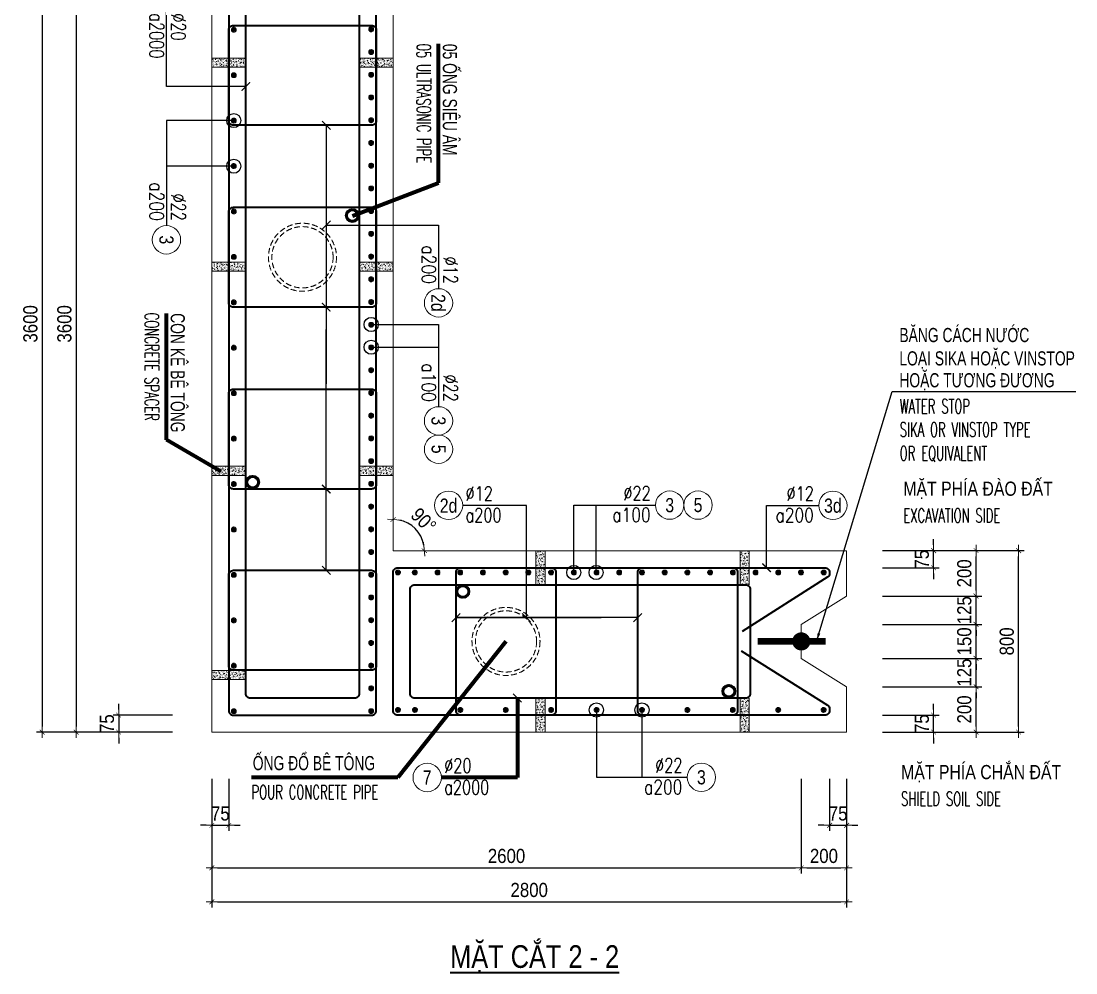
# Model space of a CAD drawing. Header units: millimetres. Extents: x -642477 to 1168880, y -27982 to 330379.
# Drawn here: x 963699 to 977656, y 84582 to 97172 of the extents above; entities that cross this region are included whole.
import ezdxf
from ezdxf.enums import TextEntityAlignment as Align

# ---------------------------------------------------------------- set-up
doc = ezdxf.new("R2010")
doc.units = ezdxf.units.MM
doc.linetypes.add('HIDDEN', pattern=[0.375, 0.25, -0.125])
doc.layers.get('0').update_dxf_attribs({"lineweight": 20})
doc.layers.get('Defpoints').update_dxf_attribs({"color": 151, "lineweight": 9})
for name, color, linetype, lineweight in [('NDC_S_BREAK-LINE', 1, 'Continuous', 15), ('NDC_S_DIAPHGRAM WALL', 3, 'Continuous', 20), ('NDC_S_DIM', 1, 'Continuous', 15), ('NDC_S_ENG TITLE', 3, 'Continuous', 20), ('NDC_S_HATCH MATERIAL', 8, 'Continuous', 13), ('NDC_S_LEADER', 1, 'Continuous', 15), ('NDC_S_LEVEL TEXT', 7, 'Continuous', 20), ('NDC_S_REBAR', 4, 'Continuous', 35), ('NDC_S_VN TEXT', 7, 'Continuous', 20), ('NDC_S_VN TITLE', 6, 'Continuous', 35)]:
    doc.layers.add(name, color=color, linetype=linetype, lineweight=lineweight)
doc.layers.add('NDC_S_REBAR DES.', color=2, linetype='Continuous')
doc.styles.add('ARIAL', font='arial.ttf', dxfattribs={"width": 0.8})
doc.styles.add('NDC_ARIAL', font='arial.ttf', dxfattribs={"width": 0.85})
doc.styles.add('NDC_DIM', font='', dxfattribs={"width": 0.75})
doc.styles.add('NDC_EN TXT', font='romans.shx', dxfattribs={"width": 0.8})
doc.styles.get('NDC_DIM').set_extended_font_data('Dotum')
doc.dimstyles.new('A1-NDC-1-25 (x3)', dxfattribs={"dimscale": 75, "dimtxt": 2.5, "dimasz": 1, "dimexe": 1, "dimexo": 0, "dimgap": 0.8, "dimtad": 1, "dimdec": 0, "dimlfac": 0.333333, "dimdsep": 46, "dimtxsty": 'NDC_ARIAL', "dimblk": 'DIMMARK', "dimcen": 49999.938995, "dimdle": 1.5, "dimclrd": 1, "dimclre": 1, "dimclrt": 3, "dimadec": 0, "dimazin": 0, "dimtfac": 1, "dimtdec": 0, "dimtix": 1, "dimtmove": 2, "dimatfit": 3, "dimfxl": 1, "dimarcsym": 0})
doc.dimstyles.new('NDC_dim_25', dxfattribs={"dimscale": 25, "dimtxt": 2.2, "dimasz": 1.5, "dimexe": 1.5, "dimexo": 2.5, "dimgap": 1, "dimtad": 1, "dimdec": 0, "dimzin": 0, "dimdsep": 46, "dimtxsty": 'NDC_DIM', "dimblk": 'DIMMARK', "dimcen": 0.09, "dimdle": 1.2, "dimclrd": 1, "dimclre": 1, "dimclrt": 3, "dimadec": 0, "dimazin": 0, "dimtfac": 1, "dimtdec": 0, "dimtix": 1, "dimtofl": 0, "dimtmove": 0, "dimatfit": 3, "dimfxl": 6, "dimfxlon": 1, "dimtolj": 1, "dimtzin": 0, "dimarcsym": 0})

# ---------------------------------------------------------------- blocks, each defined once
blk = doc.blocks.new('DIMMARK')
at = {"layer": 'NDC_S_DIM', "color": 1}
blk.add_line((-1.5, 0), (1, 0), dxfattribs=at)
at = {"layer": 'NDC_S_DIM', "color": 2, "const_width": 0.1}
blk.add_lwpolyline([(-0.424, -0.424), (0.424, 0.424)], dxfattribs=at)
blk = doc.blocks.new('*U366')
blk.add_circle((2.5, 0), 2.5)
at = {"layer": 'NDC_S_VN TEXT', "color": 3, "style": 'NDC_EN TXT'}
for tag, width, p in [('DK2', 0.75, (-0.85, 0.85)), ('KC2', 0.8, (-0.85, -2.97))]:
    blk.add_attdef(tag, text='', height=2.5, dxfattribs=dict(at, width=width)).set_placement(p, align=Align.RIGHT)
at = {"layer": 'NDC_S_VN TEXT', "color": 7, "style": 'ARIAL', "width": 0.8}
blk.add_attdef('SH3', text='', height=2.5, dxfattribs=at).set_placement((2.5, 0), align=Align.MIDDLE)
blk = doc.blocks.new('Ong sieu am')
at = {"layer": 'NDC_S_HATCH MATERIAL'}
h = blk.add_hatch(dxfattribs=at)
h.set_pattern_fill('ANSI31', color=256, scale=20)
h.set_pattern_definition([(45, (0, 0), (-1.76776695, 1.76776695), [])])
h.paths.add_polyline_path([(-7119.3, 51158.9, 1), (-7179.3, 51158.9, 1)])
h.paths.add_polyline_path([(-7171.3, 51158.9, -1), (-7127.3, 51158.9, -1)], flags=16)
at = {"layer": 'NDC_S_REBAR DES.'}
for radius in [30, 22]:
    blk.add_circle((-7149.3, 51158.9), radius, dxfattribs=at)
blk = doc.blocks.new('ong do BT')
at = {"layer": 'NDC_S_HATCH MATERIAL', "linetype": 'HIDDEN', "ltscale": 100}
for radius in [150, 135]:
    blk.add_circle((-6323.7, 51237.8), radius, dxfattribs=at)
blk = doc.blocks.new('con ke BT')
at = {"layer": 'NDC_S_HATCH MATERIAL'}
h = blk.add_hatch(dxfattribs=at)
h.set_pattern_fill('AR-CONC', color=256, scale=2)
h.set_pattern_definition([(50, (0, 0), (14.3452037, -1.2550427), [1.5, -16.5]), (355, (0, 0), (-2.7750267, 15.0438427), [1.2, -13.2]), (100.451444, (1.195, -0.105), (11.570177, 13.7888), [1.274804, -14.0228422]), (46.1842, (0, 4), (21.3448266, -3.3103856), [2.25, -24.75]), (96.635635, (1.779, 3.724), (18.693239, 19.482372), [1.912207, -21.034275]), (351.184164, (0, 4), (18.693239, 19.482372), [1.8, -19.8]), (21, (2, 3), (11.938141, -8.0523778), [1.5, -16.5]), (326, (2, 3), (4.8663066, 14.503001), [1.2, -13.2]), (71.451445, (2.995, 2.329), (16.8044475, 6.450623), [1.274804, -14.0228422]), (37.5, (0, 0), (0.2431971, 6.6578771), [0, -13.04, 0, -13.4, 0, -13.25]), (7.5, (0, 0), (5.2613907, 7.8882342), [0, -7.64, 0, -12.74, 0, -5.05]), (327.5, (-4.46, 0), (10.6764487, -0.45109743), [0, -5, 0, -15.6, 0, -20.7]), (317.5, (-6.46, 0), (11.6637234, 2.0020996), [0, -6.5, 0, -10.36, 0, -14.7])])
h.paths.add_polyline_path([(-7076.9, 51430.9), (-7116.9, 51430.9), (-7116.9, 51280.9), (-7076.9, 51280.9)])
at = {"layer": 'NDC_S_BREAK-LINE'}
blk.add_lwpolyline([(-7116.9, 51430.9), (-7116.9, 51280.9), (-7076.9, 51280.9), (-7076.9, 51430.9)], close=True, dxfattribs=at)
blk = doc.blocks.new('*U1459')
at = {"layer": 'NDC_S_LEADER', "xscale": 3, "yscale": 3, "zscale": 3}
blk.add_blockref('con ke BT', (21291, -154068), dxfattribs=at)
blk = doc.blocks.new('*U1450')
at = {"layer": 'NDC_S_DIM', "color": 0, "linetype": 'ByBlock', "lineweight": -2, "transparency": 16777216}
for p in [(0, 0), (2700, 0), (5400, 0)]:
    blk.add_blockref('*U1459', p, dxfattribs=at)
blk = doc.blocks.new('*U1451')
at = {"layer": 'NDC_S_LEADER', "xscale": 3, "yscale": 3, "zscale": 3}
blk.add_blockref('con ke BT', (21291, -154068), dxfattribs=at)
blk = doc.blocks.new('*U1452')
at = {"layer": 'NDC_S_DIM', "color": 0, "linetype": 'ByBlock', "lineweight": -2, "transparency": 16777216}
for p in [(0, 0), (2700, 0), (5400, 0), (8100, 0)]:
    blk.add_blockref('*U1451', p, dxfattribs=at)
blk = doc.blocks.new('*U367')
blk.add_circle((-2.5, 0), 2.5)
at = {"layer": 'NDC_S_VN TEXT', "color": 3, "style": 'NDC_EN TXT', "width": 0.75}
for tag, p in [('DK1', (0.5, 0.85)), ('KC1', (0.5, -2.97))]:
    blk.add_attdef(tag, p, '', height=2.5, dxfattribs=at)
at = {"layer": 'NDC_S_VN TEXT', "color": 7, "style": 'ARIAL', "width": 0.8}
blk.add_attdef('SH2', text='', height=2.5, dxfattribs=at).set_placement((-2.5, 0), align=Align.MIDDLE)
blk = doc.blocks.new('kata_block_THEP')
at = {"layer": 'NDC_S_REBAR', "color": 0}
for p, q in [((-0.5, 0), (0.5, 0)), ((-0.35, 0.35), (0.35, -0.35)), ((0.35, 0.35), (-0.35, -0.35)), ((0, 0.5), (0, -0.5))]:
    blk.add_line(p, q, dxfattribs=at)
at = {"layer": 'NDC_S_REBAR', "color": 0, "const_width": 0.0833}
blk.add_lwpolyline([(-0.5, 0, 1), (0.5, 0, 1), (-0.5, 0, 1)], format="xyb", dxfattribs=at)
blk = doc.blocks.new('*U1453')
at = {"layer": 'NDC_S_REBAR', "ltscale": 80, "xscale": 72, "yscale": 72, "zscale": 72}
blk.add_blockref('kata_block_THEP', (0, 0), dxfattribs=at)
blk = doc.blocks.new('*U1454')
at = {"layer": 'NDC_S_LEVEL TEXT', "color": 0, "linetype": 'ByBlock', "lineweight": -2, "transparency": 16777216}
for p in [(0, 0), (600.9, 0), (1201.8, 0), (1802.7, 0), (2403.6, 0), (3004.5, 0), (3605.4, 0), (4206.3, 0), (4807.2, 0), (5408.1, 0), (6009, 0), (6609.9, 0), (7210.8, 0), (7811.7, 0), (8412.6, 0), (9013.5, 0), (9614.4, 0)]:
    blk.add_blockref('*U1453', p, dxfattribs=at)
blk = doc.blocks.new('*U1455')
at = {"layer": 'NDC_S_REBAR', "ltscale": 80, "xscale": 72, "yscale": 72, "zscale": 72}
blk.add_blockref('kata_block_THEP', (0, 0), dxfattribs=at)
blk = doc.blocks.new('*U1456')
at = {"layer": 'NDC_S_LEVEL TEXT', "color": 0, "linetype": 'ByBlock', "lineweight": -2, "transparency": 16777216}
for p in [(0, 0), (300.6, 0), (601.2, 0), (901.8, 0), (1202.4, 0), (1503, 0), (1803.6, 0), (2104.2, 0), (2404.8, 0), (2705.4, 0), (3006, 0), (3306.6, 0), (3607.2, 0), (3907.8, 0), (4208.4, 0), (4509, 0), (4809.6, 0), (5110.2, 0), (5410.8, 0), (5711.4, 0), (6012, 0), (6312.6, 0), (6613.2, 0), (6913.8, 0), (7214.4, 0), (7515, 0), (7815.6, 0), (8116.2, 0), (8416.8, 0), (8717.4, 0), (9018, 0), (9318.6, 0), (9619.2, 0), (9919.8, 0)]:
    blk.add_blockref('*U1455', p, dxfattribs=at)
blk = doc.blocks.new('*D1467')
at = {"layer": 'Defpoints', "color": 0, "ltscale": 100, "transparency": 16777216}
for p in [(965702, 87992), (964990, 87767), (965702, 87767)]:
    blk.add_point(p, dxfattribs=at)
at = {"layer": 'NDC_S_DIM', "color": 1, "lineweight": -2, "ltscale": 100, "transparency": 16777216}
for p, q in [((964990, 88067), (964990, 88142)), ((965702, 87992), (964915, 87992)), ((964990, 87992), (964990, 87767)), ((965702, 87767), (964915, 87767)), ((964990, 87692), (964990, 87617))]:
    blk.add_line(p, q, dxfattribs=at)
at = {"layer": 'NDC_S_DIM', "color": 1, "lineweight": -2, "ltscale": 100, "transparency": 16777216, "xscale": 75, "yscale": 75, "zscale": 75}
for p, rotation in [((964990, 87992), 270), ((964990, 87767), 90)]:
    blk.add_blockref('DIMMARK', p, dxfattribs=dict(at, rotation=rotation))
at = {"layer": 'NDC_S_DIM', "color": 3, "ltscale": 100, "transparency": 16777216, "insert": (964835, 87879), "char_height": 187.5, "attachment_point": 5, "rotation": 90, "style": 'NDC_ARIAL'}
blk.add_mtext('75', dxfattribs=at)
blk = doc.blocks.new('*D1469')
at = {"layer": 'Defpoints', "color": 0, "ltscale": 100, "transparency": 16777216}
for p in [(965702, 98567), (964427, 87767), (965702, 87767)]:
    blk.add_point(p, dxfattribs=at)
at = {"layer": 'NDC_S_DIM', "color": 1, "lineweight": -2, "ltscale": 100, "transparency": 16777216}
for p, q in [((965702, 98567), (964352, 98567)), ((964427, 98492), (964427, 87842)), ((965702, 87767), (964352, 87767))]:
    blk.add_line(p, q, dxfattribs=at)
at = {"layer": 'NDC_S_DIM', "color": 1, "lineweight": -2, "ltscale": 100, "transparency": 16777216, "xscale": 75, "yscale": 75, "zscale": 75}
for p, rotation in [((964427, 98567), 90), ((964427, 87767), 270)]:
    blk.add_blockref('DIMMARK', p, dxfattribs=dict(at, rotation=rotation))
at = {"layer": 'NDC_S_DIM', "color": 3, "ltscale": 100, "transparency": 16777216, "insert": (964272, 93167), "char_height": 187.5, "attachment_point": 5, "rotation": 90, "style": 'NDC_ARIAL'}
blk.add_mtext('3600', dxfattribs=at)
blk = doc.blocks.new('*D1470')
at = {"layer": 'Defpoints', "color": 0, "ltscale": 100, "transparency": 16777216}
for p in [(965702, 98567), (963977, 87767), (965702, 87767)]:
    blk.add_point(p, dxfattribs=at)
at = {"layer": 'NDC_S_DIM', "color": 1, "lineweight": -2, "ltscale": 100, "transparency": 16777216}
for p, q in [((965702, 98567), (963902, 98567)), ((963977, 98492), (963977, 87842)), ((965702, 87767), (963902, 87767))]:
    blk.add_line(p, q, dxfattribs=at)
at = {"layer": 'NDC_S_DIM', "color": 1, "lineweight": -2, "ltscale": 100, "transparency": 16777216, "xscale": 75, "yscale": 75, "zscale": 75}
for p, rotation in [((963977, 98567), 90), ((963977, 87767), 270)]:
    blk.add_blockref('DIMMARK', p, dxfattribs=dict(at, rotation=rotation))
at = {"layer": 'NDC_S_DIM', "color": 3, "ltscale": 100, "transparency": 16777216, "insert": (963822, 93167), "char_height": 187.5, "attachment_point": 5, "rotation": 90, "style": 'NDC_ARIAL'}
blk.add_mtext('3600', dxfattribs=at)
blk = doc.blocks.new('*U1458')
at = {"layer": 'NDC_S_LEADER', "xscale": 3, "yscale": 3, "zscale": 3}
blk.add_blockref('con ke BT', (21291, -154068), dxfattribs=at)
blk = doc.blocks.new('*U1460')
at = {"layer": 'NDC_S_DIM', "color": 0, "linetype": 'ByBlock', "lineweight": -2, "transparency": 16777216}
for p in [(0, 0), (2700, 0)]:
    blk.add_blockref('*U1458', p, dxfattribs=at)
blk = doc.blocks.new('*U1461')
at = {"layer": 'NDC_S_LEADER', "xscale": 3, "yscale": 3, "zscale": 3}
blk.add_blockref('con ke BT', (21291, -154068), dxfattribs=at)
blk = doc.blocks.new('*U1462')
at = {"layer": 'NDC_S_DIM', "color": 0, "linetype": 'ByBlock', "lineweight": -2, "transparency": 16777216}
for p in [(0, 0), (2700, 0)]:
    blk.add_blockref('*U1461', p, dxfattribs=at)
blk = doc.blocks.new('*U1463')
at = {"layer": 'NDC_S_REBAR', "ltscale": 80, "xscale": 72, "yscale": 72, "zscale": 72}
blk.add_blockref('kata_block_THEP', (0, 0), dxfattribs=at)
blk = doc.blocks.new('*U1464')
at = {"layer": 'NDC_S_LEVEL TEXT', "color": 0, "linetype": 'ByBlock', "lineweight": -2, "transparency": 16777216}
for p in [(0, 0), (600.9, 0), (1201.8, 0), (1802.7, 0), (2403.6, 0), (3004.5, 0), (3605.4, 0), (4206.3, 0), (4807.2, 0), (5408.1, 0)]:
    blk.add_blockref('*U1463', p, dxfattribs=at)
blk = doc.blocks.new('*U1465')
at = {"layer": 'NDC_S_REBAR', "ltscale": 80, "xscale": 72, "yscale": 72, "zscale": 72}
blk.add_blockref('kata_block_THEP', (0, 0), dxfattribs=at)
blk = doc.blocks.new('*U1457')
at = {"layer": 'NDC_S_LEVEL TEXT', "color": 0, "linetype": 'ByBlock', "lineweight": -2, "transparency": 16777216}
for p in [(0, 0), (300.6, 0), (601.2, 0), (901.8, 0), (1202.4, 0), (1503, 0), (1803.6, 0), (2104.2, 0), (2404.8, 0), (2705.4, 0), (3006, 0), (3306.6, 0), (3607.2, 0), (3907.8, 0), (4208.4, 0), (4509, 0), (4809.6, 0), (5110.2, 0), (5410.8, 0)]:
    blk.add_blockref('*U1465', p, dxfattribs=at)
blk = doc.blocks.new('*D1480')
at = {"layer": 'Defpoints', "color": 0, "ltscale": 100, "transparency": 16777216}
for p in [(975095, 88367), (976335, 88367), (975095, 87767)]:
    blk.add_point(p, dxfattribs=at)
at = {"layer": 'NDC_S_DIM', "color": 1, "lineweight": -2, "ltscale": 100, "transparency": 16777216}
for p, q in [((975095, 88367), (976410, 88367)), ((976335, 87842), (976335, 88292)), ((975095, 87767), (976410, 87767))]:
    blk.add_line(p, q, dxfattribs=at)
at = {"layer": 'NDC_S_DIM', "color": 1, "lineweight": -2, "ltscale": 100, "transparency": 16777216, "xscale": 75, "yscale": 75, "zscale": 75}
for p, rotation in [((976335, 88367), 90), ((976335, 87767), 270)]:
    blk.add_blockref('DIMMARK', p, dxfattribs=dict(at, rotation=rotation))
at = {"layer": 'NDC_S_DIM', "color": 3, "ltscale": 100, "transparency": 16777216, "insert": (976180, 88067), "char_height": 187.5, "attachment_point": 5, "rotation": 90, "style": 'NDC_ARIAL'}
blk.add_mtext('200', dxfattribs=at)
blk = doc.blocks.new('*D1481')
at = {"layer": 'Defpoints', "color": 0, "ltscale": 100, "transparency": 16777216}
for p in [(975095, 88742), (976335, 88742), (975095, 88367)]:
    blk.add_point(p, dxfattribs=at)
at = {"layer": 'NDC_S_DIM', "color": 1, "lineweight": -2, "ltscale": 100, "transparency": 16777216}
for p, q in [((976335, 88817), (976335, 88892)), ((975095, 88742), (976410, 88742)), ((976335, 88367), (976335, 88742)), ((975095, 88367), (976410, 88367)), ((976335, 88292), (976335, 88217))]:
    blk.add_line(p, q, dxfattribs=at)
at = {"layer": 'NDC_S_DIM', "color": 1, "lineweight": -2, "ltscale": 100, "transparency": 16777216, "xscale": 75, "yscale": 75, "zscale": 75}
for p, rotation in [((976335, 88742), 270), ((976335, 88367), 90)]:
    blk.add_blockref('DIMMARK', p, dxfattribs=dict(at, rotation=rotation))
at = {"layer": 'NDC_S_DIM', "color": 3, "ltscale": 100, "transparency": 16777216, "insert": (976180, 88554), "char_height": 187.5, "attachment_point": 5, "rotation": 90, "style": 'NDC_ARIAL'}
blk.add_mtext('125', dxfattribs=at)
blk = doc.blocks.new('*D1482')
at = {"layer": 'Defpoints', "color": 0, "ltscale": 100, "transparency": 16777216}
for p in [(975095, 89192), (976335, 89192), (975095, 88742)]:
    blk.add_point(p, dxfattribs=at)
at = {"layer": 'NDC_S_DIM', "color": 1, "lineweight": -2, "ltscale": 100, "transparency": 16777216}
for p, q in [((976335, 89267), (976335, 89342)), ((975095, 89192), (976410, 89192)), ((976335, 88742), (976335, 89192)), ((975095, 88742), (976410, 88742)), ((976335, 88667), (976335, 88592))]:
    blk.add_line(p, q, dxfattribs=at)
at = {"layer": 'NDC_S_DIM', "color": 1, "lineweight": -2, "ltscale": 100, "transparency": 16777216, "xscale": 75, "yscale": 75, "zscale": 75}
for p, rotation in [((976335, 89192), 270), ((976335, 88742), 90)]:
    blk.add_blockref('DIMMARK', p, dxfattribs=dict(at, rotation=rotation))
at = {"layer": 'NDC_S_DIM', "color": 3, "ltscale": 100, "transparency": 16777216, "insert": (976180, 88967), "char_height": 187.5, "attachment_point": 5, "rotation": 90, "style": 'NDC_ARIAL'}
blk.add_mtext('150', dxfattribs=at)
blk = doc.blocks.new('*D1483')
at = {"layer": 'Defpoints', "color": 0, "ltscale": 100, "transparency": 16777216}
for p in [(975095, 89567), (976335, 89567), (975095, 89192)]:
    blk.add_point(p, dxfattribs=at)
at = {"layer": 'NDC_S_DIM', "color": 1, "lineweight": -2, "ltscale": 100, "transparency": 16777216}
for p, q in [((976335, 89642), (976335, 89717)), ((975095, 89567), (976410, 89567)), ((976335, 89192), (976335, 89567)), ((975095, 89192), (976410, 89192)), ((976335, 89117), (976335, 89042))]:
    blk.add_line(p, q, dxfattribs=at)
at = {"layer": 'NDC_S_DIM', "color": 1, "lineweight": -2, "ltscale": 100, "transparency": 16777216, "xscale": 75, "yscale": 75, "zscale": 75}
for p, rotation in [((976335, 89567), 270), ((976335, 89192), 90)]:
    blk.add_blockref('DIMMARK', p, dxfattribs=dict(at, rotation=rotation))
at = {"layer": 'NDC_S_DIM', "color": 3, "ltscale": 100, "transparency": 16777216, "insert": (976180, 89379), "char_height": 187.5, "attachment_point": 5, "rotation": 90, "style": 'NDC_ARIAL'}
blk.add_mtext('125', dxfattribs=at)
blk = doc.blocks.new('*D1484')
at = {"layer": 'Defpoints', "color": 0, "ltscale": 100, "transparency": 16777216}
for p in [(975095, 90167), (976335, 90167), (975095, 89567)]:
    blk.add_point(p, dxfattribs=at)
at = {"layer": 'NDC_S_DIM', "color": 1, "lineweight": -2, "ltscale": 100, "transparency": 16777216}
for p, q in [((975095, 90167), (976410, 90167)), ((976335, 89642), (976335, 90092)), ((975095, 89567), (976410, 89567))]:
    blk.add_line(p, q, dxfattribs=at)
at = {"layer": 'NDC_S_DIM', "color": 1, "lineweight": -2, "ltscale": 100, "transparency": 16777216, "xscale": 75, "yscale": 75, "zscale": 75}
for p, rotation in [((976335, 90167), 90), ((976335, 89567), 270)]:
    blk.add_blockref('DIMMARK', p, dxfattribs=dict(at, rotation=rotation))
at = {"layer": 'NDC_S_DIM', "color": 3, "ltscale": 100, "transparency": 16777216, "insert": (976180, 89867), "char_height": 187.5, "attachment_point": 5, "rotation": 90, "style": 'NDC_ARIAL'}
blk.add_mtext('200', dxfattribs=at)
blk = doc.blocks.new('*D1485')
at = {"layer": 'Defpoints', "color": 0, "ltscale": 100, "transparency": 16777216}
for p in [(975095, 90167), (976898, 90167), (975095, 87767)]:
    blk.add_point(p, dxfattribs=at)
at = {"layer": 'NDC_S_DIM', "color": 1, "lineweight": -2, "ltscale": 100, "transparency": 16777216}
for p, q in [((975095, 90167), (976973, 90167)), ((976898, 87842), (976898, 90092)), ((975095, 87767), (976973, 87767))]:
    blk.add_line(p, q, dxfattribs=at)
at = {"layer": 'NDC_S_DIM', "color": 1, "lineweight": -2, "ltscale": 100, "transparency": 16777216, "xscale": 75, "yscale": 75, "zscale": 75}
for p, rotation in [((976898, 90167), 90), ((976898, 87767), 270)]:
    blk.add_blockref('DIMMARK', p, dxfattribs=dict(at, rotation=rotation))
at = {"layer": 'NDC_S_DIM', "color": 3, "ltscale": 100, "transparency": 16777216, "insert": (976742, 88967), "char_height": 187.5, "attachment_point": 5, "rotation": 90, "style": 'NDC_ARIAL'}
blk.add_mtext('800', dxfattribs=at)
blk = doc.blocks.new('*D1486')
at = {"layer": 'Defpoints', "color": 0, "ltscale": 100, "transparency": 16777216}
for p in [(975095, 87992), (975773, 87992), (975095, 87767)]:
    blk.add_point(p, dxfattribs=at)
at = {"layer": 'NDC_S_DIM', "color": 1, "lineweight": -2, "ltscale": 100, "transparency": 16777216}
for p, q in [((975773, 88067), (975773, 88142)), ((975095, 87992), (975848, 87992)), ((975773, 87767), (975773, 87992)), ((975095, 87767), (975848, 87767)), ((975773, 87692), (975773, 87617))]:
    blk.add_line(p, q, dxfattribs=at)
at = {"layer": 'NDC_S_DIM', "color": 1, "lineweight": -2, "ltscale": 100, "transparency": 16777216, "xscale": 75, "yscale": 75, "zscale": 75}
for p, rotation in [((975773, 87992), 270), ((975773, 87767), 90)]:
    blk.add_blockref('DIMMARK', p, dxfattribs=dict(at, rotation=rotation))
at = {"layer": 'NDC_S_DIM', "color": 3, "ltscale": 100, "transparency": 16777216, "insert": (975618, 87879), "char_height": 187.5, "attachment_point": 5, "rotation": 90, "style": 'NDC_ARIAL'}
blk.add_mtext('75', dxfattribs=at)
blk = doc.blocks.new('*D1487')
at = {"layer": 'Defpoints', "color": 0, "ltscale": 100, "transparency": 16777216}
for p in [(975095, 90167), (975773, 90167), (975095, 89942)]:
    blk.add_point(p, dxfattribs=at)
at = {"layer": 'NDC_S_DIM', "color": 1, "lineweight": -2, "ltscale": 100, "transparency": 16777216}
for p, q in [((975773, 90242), (975773, 90317)), ((975095, 90167), (975848, 90167)), ((975773, 89942), (975773, 90167)), ((975095, 89942), (975848, 89942)), ((975773, 89867), (975773, 89792))]:
    blk.add_line(p, q, dxfattribs=at)
at = {"layer": 'NDC_S_DIM', "color": 1, "lineweight": -2, "ltscale": 100, "transparency": 16777216, "xscale": 75, "yscale": 75, "zscale": 75}
for p, rotation in [((975773, 90167), 270), ((975773, 89942), 90)]:
    blk.add_blockref('DIMMARK', p, dxfattribs=dict(at, rotation=rotation))
at = {"layer": 'NDC_S_DIM', "color": 3, "ltscale": 100, "transparency": 16777216, "insert": (975618, 90054), "char_height": 187.5, "attachment_point": 5, "rotation": 90, "style": 'NDC_ARIAL'}
blk.add_mtext('75', dxfattribs=at)
blk = doc.blocks.new('*D1488')
at = {"layer": 'Defpoints', "color": 0, "ltscale": 100, "transparency": 16777216}
for p in [(966222, 87147), (966447, 87147), (966447, 86534)]:
    blk.add_point(p, dxfattribs=at)
at = {"layer": 'NDC_S_DIM', "color": 1, "lineweight": -2, "ltscale": 100, "transparency": 16777216}
for p, q in [((966222, 87147), (966222, 86459)), ((966447, 87147), (966447, 86459)), ((966147, 86534), (966072, 86534)), ((966222, 86534), (966447, 86534)), ((966522, 86534), (966597, 86534))]:
    blk.add_line(p, q, dxfattribs=at)
at = {"layer": 'NDC_S_DIM', "color": 1, "lineweight": -2, "ltscale": 100, "transparency": 16777216, "xscale": 75, "yscale": 75, "zscale": 75}
blk.add_blockref('DIMMARK', (966222, 86534), dxfattribs=at)
at = {"layer": 'NDC_S_DIM', "color": 1, "lineweight": -2, "ltscale": 100, "transparency": 16777216, "xscale": 75, "yscale": 75, "zscale": 75, "rotation": 180}
blk.add_blockref('DIMMARK', (966447, 86534), dxfattribs=at)
at = {"layer": 'NDC_S_DIM', "color": 3, "ltscale": 100, "transparency": 16777216, "insert": (966335, 86690), "char_height": 187.5, "attachment_point": 5, "style": 'NDC_ARIAL'}
blk.add_mtext('75', dxfattribs=at)
blk = doc.blocks.new('*D1489')
at = {"layer": 'Defpoints', "color": 0, "ltscale": 100, "transparency": 16777216}
for p in [(974397, 87147), (974622, 87147), (974622, 86534)]:
    blk.add_point(p, dxfattribs=at)
at = {"layer": 'NDC_S_DIM', "color": 1, "lineweight": -2, "ltscale": 100, "transparency": 16777216}
for p, q in [((974397, 87147), (974397, 86459)), ((974622, 87147), (974622, 86459)), ((974322, 86534), (974247, 86534)), ((974397, 86534), (974622, 86534)), ((974697, 86534), (974772, 86534))]:
    blk.add_line(p, q, dxfattribs=at)
at = {"layer": 'NDC_S_DIM', "color": 1, "lineweight": -2, "ltscale": 100, "transparency": 16777216, "xscale": 75, "yscale": 75, "zscale": 75}
blk.add_blockref('DIMMARK', (974397, 86534), dxfattribs=at)
at = {"layer": 'NDC_S_DIM', "color": 1, "lineweight": -2, "ltscale": 100, "transparency": 16777216, "xscale": 75, "yscale": 75, "zscale": 75, "rotation": 180}
blk.add_blockref('DIMMARK', (974622, 86534), dxfattribs=at)
at = {"layer": 'NDC_S_DIM', "color": 3, "ltscale": 100, "transparency": 16777216, "insert": (974510, 86690), "char_height": 187.5, "attachment_point": 5, "style": 'NDC_ARIAL'}
blk.add_mtext('75', dxfattribs=at)
blk = doc.blocks.new('*D1490')
at = {"layer": 'Defpoints', "color": 0, "ltscale": 100, "transparency": 16777216}
for p in [(966222, 87147), (974022, 87147), (974022, 85972)]:
    blk.add_point(p, dxfattribs=at)
at = {"layer": 'NDC_S_DIM', "color": 1, "lineweight": -2, "ltscale": 100, "transparency": 16777216}
for p, q in [((966222, 87147), (966222, 85897)), ((974022, 87147), (974022, 85897)), ((966297, 85972), (973947, 85972))]:
    blk.add_line(p, q, dxfattribs=at)
at = {"layer": 'NDC_S_DIM', "color": 1, "lineweight": -2, "ltscale": 100, "transparency": 16777216, "xscale": 75, "yscale": 75, "zscale": 75, "rotation": 180}
blk.add_blockref('DIMMARK', (966222, 85972), dxfattribs=at)
at = {"layer": 'NDC_S_DIM', "color": 1, "lineweight": -2, "ltscale": 100, "transparency": 16777216, "xscale": 75, "yscale": 75, "zscale": 75}
blk.add_blockref('DIMMARK', (974022, 85972), dxfattribs=at)
at = {"layer": 'NDC_S_DIM', "color": 3, "ltscale": 100, "transparency": 16777216, "insert": (970122, 86128), "char_height": 187.5, "attachment_point": 5, "style": 'NDC_ARIAL'}
blk.add_mtext('2600', dxfattribs=at)
blk = doc.blocks.new('*D1491')
at = {"layer": 'Defpoints', "color": 0, "ltscale": 100, "transparency": 16777216}
for p in [(974022, 87147), (974622, 87147), (974622, 85972)]:
    blk.add_point(p, dxfattribs=at)
at = {"layer": 'NDC_S_DIM', "color": 1, "lineweight": -2, "ltscale": 100, "transparency": 16777216}
for p, q in [((974022, 87147), (974022, 85897)), ((974622, 87147), (974622, 85897)), ((974097, 85972), (974547, 85972))]:
    blk.add_line(p, q, dxfattribs=at)
at = {"layer": 'NDC_S_DIM', "color": 1, "lineweight": -2, "ltscale": 100, "transparency": 16777216, "xscale": 75, "yscale": 75, "zscale": 75, "rotation": 180}
blk.add_blockref('DIMMARK', (974022, 85972), dxfattribs=at)
at = {"layer": 'NDC_S_DIM', "color": 1, "lineweight": -2, "ltscale": 100, "transparency": 16777216, "xscale": 75, "yscale": 75, "zscale": 75}
blk.add_blockref('DIMMARK', (974622, 85972), dxfattribs=at)
at = {"layer": 'NDC_S_DIM', "color": 3, "ltscale": 100, "transparency": 16777216, "insert": (974322, 86128), "char_height": 187.5, "attachment_point": 5, "style": 'NDC_ARIAL'}
blk.add_mtext('200', dxfattribs=at)
blk = doc.blocks.new('*D1492')
at = {"layer": 'Defpoints', "color": 0, "ltscale": 100, "transparency": 16777216}
for p in [(966222, 87147), (974622, 87147), (974622, 85522)]:
    blk.add_point(p, dxfattribs=at)
at = {"layer": 'NDC_S_DIM', "color": 1, "lineweight": -2, "ltscale": 100, "transparency": 16777216}
for p, q in [((966222, 87147), (966222, 85447)), ((974622, 87147), (974622, 85447)), ((966297, 85522), (974547, 85522))]:
    blk.add_line(p, q, dxfattribs=at)
at = {"layer": 'NDC_S_DIM', "color": 1, "lineweight": -2, "ltscale": 100, "transparency": 16777216, "xscale": 75, "yscale": 75, "zscale": 75, "rotation": 180}
blk.add_blockref('DIMMARK', (966222, 85522), dxfattribs=at)
at = {"layer": 'NDC_S_DIM', "color": 1, "lineweight": -2, "ltscale": 100, "transparency": 16777216, "xscale": 75, "yscale": 75, "zscale": 75}
blk.add_blockref('DIMMARK', (974622, 85522), dxfattribs=at)
at = {"layer": 'NDC_S_DIM', "color": 3, "ltscale": 100, "transparency": 16777216, "insert": (970422, 85678), "char_height": 187.5, "attachment_point": 5, "style": 'NDC_ARIAL'}
blk.add_mtext('2800', dxfattribs=at)
blk = doc.blocks.new('*D1479')
at = {"layer": 'Defpoints', "color": 0, "ltscale": 100, "transparency": 16777216}
for p in [(968622, 98567), (968979, 90373), (968622, 90167), (968622, 90167), (974622, 90167)]:
    blk.add_point(p, dxfattribs=at)
at = {"layer": 'NDC_S_DIM', "color": 1, "lineweight": -2, "ltscale": 100, "transparency": 16777216}
blk.add_arc((968622, 90167), 412, 10.4395, 79.5605, dxfattribs=at)
at = {"layer": 'NDC_S_DIM', "color": 1, "lineweight": -2, "ltscale": 100, "transparency": 16777216, "xscale": 75, "yscale": 75, "zscale": 75}
for p, rotation in [((968622, 90579), 174.7802612285132), ((969034, 90167), 275.2197384819827)]:
    blk.add_blockref('DIMMARK', p, dxfattribs=dict(at, rotation=rotation))
at = {"layer": 'NDC_S_DIM', "color": 3, "ltscale": 100, "transparency": 16777216, "insert": (969024, 90568), "char_height": 187.5, "attachment_point": 5, "rotation": 315, "style": 'NDC_ARIAL'}
blk.add_mtext('90°', dxfattribs=at)

msp = doc.modelspace()

# ---------------------------------------------------------------- linework, layer by layer
at = {"layer": 'NDC_S_DIAPHGRAM WALL', "ltscale": 0.01}
msp.add_lwpolyline([(966222.1, 98566.5), (966222.1, 87766.5), (974622.1, 87766.5), (974622.1, 88366.5), (974022.1, 88741.5), (974022.1, 89191.5), (974622.1, 89566.5), (974622.1, 90166.5), (968622.1, 90166.5), (968622.1, 98566.5), (968022.1, 98566.5), (967647.1, 99166.5), (967197.1, 99166.5), (966822.1, 98566.5)], close=True, dxfattribs=at)
msp.add_lwpolyline([(974622.1, 90166.5), (974622.1, 89566.5), (974022.1, 89191.5), (974022.1, 88741.5), (974622.1, 88366.5), (974622.1, 87766.5)], dxfattribs=at)
at = {"layer": 'NDC_S_DIAPHGRAM WALL', "ltscale": 50, "const_width": 120}
msp.add_lwpolyline([(974082.1, 88966.5, -1), (973962.1, 88966.5, -1)], format="xyb", close=True, dxfattribs=at)
at = {"layer": 'NDC_S_DIAPHGRAM WALL', "ltscale": 50, "const_width": 90}
msp.add_lwpolyline([(974344.1, 88966.5), (973444.1, 88966.5)], dxfattribs=at)
at = {"layer": 'NDC_S_DIM'}
for centre in [(969222.1, 91509.2), (972656.1, 90769.4)]:
    msp.add_circle(centre, 187.5, dxfattribs=at)
at = {"layer": 'NDC_S_REBAR'}
for points in [[(968397.1, 98281.5, 0.4142136), (968337.1, 98341.5), (966507.1, 98341.5, 0.4142136), (966447.1, 98281.5), (966447.1, 98281.5), (966447.1, 88051.5, 0.4142136), (966507.1, 87991.5), (968337.1, 87991.5, 0.4142136), (968397.1, 88051.5)], [(968172.1, 98056.5), (968172.1, 88276.5, -0.4142136), (968112.1, 88216.5), (966732.1, 88216.5, -0.4142136), (966672.1, 88276.5), (966672.1, 98056.5, -0.4142136), (966732.1, 98116.5), (968112.1, 98116.5, -0.4142136)], [(968397.1, 97054.7), (968397.1, 95853.3, -0.4142136), (968337.1, 95793.3), (966507.1, 95793.3, -0.4142136), (966447.1, 95853.3), (966447.1, 97054.7, -0.4142136), (966507.1, 97114.7), (968337.1, 97114.7, -0.4142136)], [(968397.1, 94648.7), (968397.1, 93447.3, -0.4142136), (968337.1, 93387.3), (966507.1, 93387.3, -0.4142136), (966447.1, 93447.3), (966447.1, 94648.7, -0.4142136), (966507.1, 94708.7), (968337.1, 94708.7, -0.4142136)], [(968397.1, 92243.3), (968397.1, 91041.9, -0.4142136), (968337.1, 90981.9), (966507.1, 90981.9, -0.4142136), (966447.1, 91041.9), (966447.1, 92243.3, -0.4142136), (966507.1, 92303.3), (968337.1, 92303.3, -0.4142136)], [(968397.1, 89846.9), (968397.1, 88645.6, -0.4142136), (968337.1, 88585.6), (966507.1, 88585.6, -0.4142136), (966447.1, 88645.6), (966447.1, 89846.9, -0.4142136), (966507.1, 89906.9), (968337.1, 89906.9, -0.4142136)], [(969514.1, 89941.5), (970715.4, 89941.5, -0.4142136), (970775.4, 89881.5), (970775.4, 88051.5, -0.4142136), (970715.4, 87991.5), (969514.1, 87991.5, -0.4142136), (969454.1, 88051.5), (969454.1, 89881.5, -0.4142136)], [(971917.7, 89941.5), (973119, 89941.5, -0.4142136), (973179, 89881.5), (973179, 88051.5, -0.4142136), (973119, 87991.5), (971917.7, 87991.5, -0.4142136), (971857.7, 88051.5), (971857.7, 89881.5, -0.4142136)], [(968907.1, 89716.5), (973287.1, 89716.5, -0.4142136), (973347.1, 89656.5), (973347.1, 88276.5, -0.4142136), (973287.1, 88216.5), (968907.1, 88216.5, -0.4142136), (968847.1, 88276.5), (968847.1, 89656.5, -0.4142136)]]:
    msp.add_lwpolyline(points, format="xyb", close=True, dxfattribs=at)
msp.add_lwpolyline([(973226.4, 88840.8), (974368.9, 88123.9, -0.2585925), (974397.1, 88073), (974397.1, 88051.5, -0.4142136), (974337.1, 87991.5), (968682.1, 87991.5, -0.4142136), (968622.1, 88051.5), (968622.1, 88062.3), (968622.1, 89873.6), (968622.1, 89881.5, -0.4142136), (968682.1, 89941.5), (974337.1, 89941.5, -0.4142136), (974397.1, 89881.5), (974397.1, 89865.8, -0.2239077), (974375.3, 89819.5), (973237.7, 89098.6)], format="xyb", dxfattribs=at)

# ---------------------------------------------------------------- block references
at = {"layer": 'NDC_S_DIM', "ltscale": 80, "xscale": 75, "yscale": 75, "zscale": 75, "rotation": 270}
for name, p, values in [('*U367', (965622.1, 97312.3), {'SH2': '6', 'DK1': '%%c20', 'KC1': 'a2000'}), ('*U366', (965622.1, 94466), {'SH3': '3', 'DK2': '%%c22', 'KC2': 'a200'}), ('*U366', (969222.1, 93632.2), {'SH3': '2d', 'DK2': '%%c12', 'KC2': 'a200'}), ('*U366', (969222.1, 92071.7), {'SH3': '3', 'DK2': '%%c22', 'KC2': 'a100'})]:
    msp.add_blockref(name, p, dxfattribs=at).add_auto_attribs(values)
at = {"layer": 'NDC_S_DIM', "xscale": -1, "rotation": 270}
for name, p in [('*U1452', (966447.1, 88523)), ('*U1450', (968397.1, 91223))]:
    msp.add_blockref(name, p, dxfattribs=at)
at = {"layer": 'NDC_S_DIM', "ltscale": 80, "xscale": 75, "yscale": 75, "zscale": 75}
for name, p, values in [('*U367', (969542.5, 90766.5), {'SH2': '2d', 'DK1': '%%c12', 'KC1': 'a200'}), ('*U366', (972093.6, 90769.4), {'SH3': '3', 'DK2': '%%c22', 'KC2': 'a100'}), ('*U366', (974253, 90766.5), {'SH3': '3d', 'DK2': '%%c12', 'KC2': 'a200'}), ('*U367', (969259.4, 87166.5), {'SH2': '7', 'DK1': '%%c20', 'KC1': 'a2000'}), ('*U366', (972513.1, 87169.4), {'SH3': '3', 'DK2': '%%c22', 'KC2': 'a200'})]:
    msp.add_blockref(name, p, dxfattribs=at).add_auto_attribs(values)
at = {"layer": 'NDC_S_DIM', "xscale": -1}
for name, p in [('*U1460', (973272.1, 89941.5)), ('*U1462', (973272.1, 87991.5))]:
    msp.add_blockref(name, p, dxfattribs=at)
at = {"layer": 'NDC_S_LEADER', "xscale": 3, "yscale": 3, "zscale": 3, "rotation": 270}
for name, p in [('Ong sieu am', (814605.5, 73152)), ('ong do BT', (813708.6, 75076.8)), ('Ong sieu am', (813285.5, 69624.1))]:
    msp.add_blockref(name, p, dxfattribs=at)
at = {"layer": 'NDC_S_LEADER', "xscale": 3, "yscale": 3, "zscale": 3}
for name, p in [('Ong sieu am', (990991.9, -63850)), ('ong do BT', (989086, -64746.9)), ('Ong sieu am', (994511.5, -65170))]:
    msp.add_blockref(name, p, dxfattribs=at)
at = {"layer": 'NDC_S_LEVEL TEXT', "extrusion": (0, 0, -1), "zscale": -1, "rotation": 90.00000000000001}
msp.add_blockref('*U1456', (-968331.1, 88044.3), dxfattribs=at)
at = {"layer": 'NDC_S_LEVEL TEXT'}
for name, p, rotation in [('*U1454', (966513.1, 88044.3), 90.00000000000001), ('*U1464', (974318.2, 88060.4), 180)]:
    msp.add_blockref(name, p, dxfattribs=dict(at, rotation=rotation))
at = {"layer": 'NDC_S_LEVEL TEXT', "extrusion": (0, 0, -1), "zscale": -1}
msp.add_blockref('*U1457', (-974318.2, 89878.4), dxfattribs=at)
at = {"layer": 'NDC_S_REBAR', "ltscale": 80, "xscale": 72.00000000000001, "yscale": 72.00000000000001, "zscale": 72.00000000000001, "rotation": 180}
for p in [(968685.3, 89878.4), (968685.3, 88060.4)]:
    msp.add_blockref('kata_block_THEP', p, dxfattribs=at)

# ---------------------------------------------------------------- texts
at = {"layer": 'NDC_S_ENG TITLE', "style": 'NDC_EN TXT', "width": 0.6}
for s, p in [('05 ULTRASONIC PIPE', (969028.4, 96873.3)), ('CONCRETE SPACER', (965428.4, 93315.4))]:
    msp.add_text(s, height=187.5, rotation=270, dxfattribs=at).set_placement(p, align=Align.MIDDLE_LEFT)
for s, p in [('WATER STOP', (975324.6, 92077)), ('SIKA OR VINSTOP TYPE', (975324.6, 91768.3)), ('OR EQUIVALENT', (975324.6, 91454.8)), ('EXCAVATION SIDE', (975371.8, 90632.1)), ('POUR CONCRETE PIPE', (966747.2, 86972.8)), ('SHIELD SOIL SIDE', (975342.6, 86883.6))]:
    msp.add_text(s, height=187.5, dxfattribs=at).set_placement(p, align=Align.MIDDLE_LEFT)
at = {"layer": 'NDC_S_LEVEL TEXT', "style": 'NDC_ARIAL', "width": 0.7}
for s, p in [('05 ỐNG SIÊU ÂM', (969372.6, 96870.8)), ('CON KÊ BÊ TÔNG', (965771.2, 93308.7))]:
    msp.add_text(s, height=187.5, rotation=270, dxfattribs=at).set_placement(p, align=Align.MIDDLE_LEFT)
at = {"layer": 'NDC_S_LEVEL TEXT', "style": 'NDC_ARIAL'}
for s, width, p in [('BĂNG CÁCH NƯỚC', 0.7, (975320.1, 93019.1)), ('LOẠI SIKA HOẶC VINSTOP', 0.7, (975320.1, 92710.5)), ('HOẶC TƯƠNG ĐƯƠNG', 0.7, (975320.1, 92421.1)), ('MẶT PHÍA ĐÀO ĐẤT', 0.8, (975371.8, 90986.8)), ('ỐNG ĐỔ BÊ TÔNG', 0.7, (966763.9, 87357)), ('MẶT PHÍA CHẮN ĐẤT', 0.8, (975342.6, 87238.3))]:
    msp.add_text(s, height=187.5, dxfattribs=dict(at, width=width)).set_placement(p, align=Align.MIDDLE_LEFT)
at = {"layer": 'NDC_S_VN TEXT', "color": 7, "style": 'ARIAL', "width": 0.8}
msp.add_text('5', height=187.5, rotation=270, dxfattribs=at).set_placement((969222.1, 91509.2), align=Align.MIDDLE)
msp.add_text('5', height=187.5, dxfattribs=at).set_placement((972656.1, 90769.4), align=Align.MIDDLE)
at = {"layer": 'NDC_S_VN TITLE', "style": 'NDC_ARIAL', "width": 0.8}
msp.add_text('%%UMẶT CẮT 2 - 2', height=300, dxfattribs=at).set_placement((970494.2, 84810.5), align=Align.MIDDLE)

# ---------------------------------------------------------------- dimensions: what is measured, and where the dimension line sits
at = {"layer": 'NDC_S_DIM', "ltscale": 100}
for base, p1, p2, angle, picture, middle in [((963977.4, 87766.5), (965702.1, 98566.5), (965702.1, 87766.5), 270, '*D1470', (963821.6, 93166.5)), ((964427.4, 87766.5), (965702.1, 98566.5), (965702.1, 87766.5), 270, '*D1469', (964271.6, 93166.5)), ((975773, 90166.5), (975094.7, 89941.5), (975094.7, 90166.5), 90, '*D1487', (975617.6, 90054)), ((976335.5, 90166.5), (975094.7, 89566.5), (975094.7, 90166.5), 90, '*D1484', (976179.8, 89866.5)), ((976898, 90166.5), (975094.7, 87766.5), (975094.7, 90166.5), 90, '*D1485', (976742.3, 88966.5)), ((976335.5, 89566.5), (975094.7, 89191.5), (975094.7, 89566.5), 90, '*D1483', (976179.8, 89379)), ((976335.5, 89191.5), (975094.7, 88741.5), (975094.7, 89191.5), 90, '*D1482', (976179.8, 88966.5)), ((976335.5, 88741.5), (975094.7, 88366.5), (975094.7, 88741.5), 90, '*D1481', (976179.8, 88554)), ((976335.5, 88366.5), (975094.7, 87766.5), (975094.7, 88366.5), 90, '*D1480', (976179.8, 88066.5)), ((964989.9, 87766.5), (965702.1, 87991.5), (965702.1, 87766.5), 270, '*D1467', (964834.5, 87879)), ((975773, 87991.5), (975094.7, 87766.5), (975094.7, 87991.5), 90, '*D1486', (975617.6, 87879))]:
    dim = msp.add_linear_dim(base=base, p1=p1, p2=p2, angle=angle, dimstyle='A1-NDC-1-25 (x3)', dxfattribs=at)
    dim.commit()
    dim.dimension.update_dxf_attribs({"geometry": picture, "text_midpoint": middle})
dim = msp.add_angular_dim_2l(base=(968979, 90372.6), line1=((974622.1, 90166.5), (968622.1, 90166.5)), line2=((968622.1, 90166.5), (968622.1, 98566.5)), dimstyle='A1-NDC-1-25 (x3)', dxfattribs=at)
dim.commit()
dim.dimension.update_dxf_attribs({"geometry": '*D1479', "text_midpoint": (969023.7, 90568.1)})
for base, p1, p2, picture, middle in [((966447.1, 86534.3), (966222.1, 87146.8), (966447.1, 87146.8), '*D1488', (966334.6, 86689.7)), ((974022.1, 85971.8), (966222.1, 87146.8), (974022.1, 87146.8), '*D1490', (970122.1, 86127.6)), ((974622.1, 85521.8), (966222.1, 87146.8), (974622.1, 87146.8), '*D1492', (970422.1, 85677.6)), ((974622.1, 85971.8), (974022.1, 87146.8), (974622.1, 87146.8), '*D1491', (974322.1, 86127.6)), ((974622.1, 86534.3), (974397.1, 87146.8), (974622.1, 87146.8), '*D1489', (974509.6, 86689.7))]:
    dim = msp.add_linear_dim(base=base, p1=p1, p2=p2, dimstyle='A1-NDC-1-25 (x3)', dxfattribs=at)
    dim.commit()
    dim.dimension.update_dxf_attribs({"geometry": picture, "text_midpoint": middle})

# ---------------------------------------------------------------- leaders
at = {"layer": 'NDC_S_LEADER'}
for points, override in [([(966672.1, 96306.4), (965622.1, 96306.4), (965622.1, 97312.3)], {"dimasz": 4.5, "dimldrblk": 'ArchTick'}), ([(968082.1, 94595.3), (969222.1, 95030.9), (969222.1, 96869.8)], {"dimasz": 4.5, "dimlwd": 65533}), ([(966513.1, 95856), (965622.1, 95856), (965622.1, 94466)], {"dimasz": 7.5, "dimldrblk": 'DotBlank'}), ([(967736.3, 95793.3), (967736.3, 92375.2)], {"dimasz": 4.5, "dimldrblk": 'ArchTick'}), ([(966513.1, 95252.4), (965622.1, 95252.4), (965622.1, 94466)], {"dimasz": 7.5, "dimldrblk": 'DotBlank'}), ([(967736.3, 94473.9), (969222.1, 94473.9), (969222.1, 93632.2)], {"dimasz": 4.5, "dimldrblk": 'ArchTick'}), ([(967736.3, 93387.3), (967736.3, 92375.2)], {"dimasz": 4.5, "dimldrblk": 'ArchTick'}), ([(966342.9, 91215.1), (965622.1, 91631.1), (965622.1, 93303.1)], {"dimasz": 4.5, "dimlwd": 65533}), ([(968331.1, 93158.4), (969222.1, 93158.4), (969222.1, 92071.7)], {"dimasz": 7.5, "dimldrblk": 'DotBlank'}), ([(967736.3, 90981.9), (967736.3, 93091.2)], {"dimasz": 4.5, "dimldrblk": 'ArchTick'}), ([(967736.3, 89906.9), (967736.3, 92881.3)], {"dimasz": 4.5, "dimldrblk": 'ArchTick'}), ([(968331.1, 92858.1), (969222.1, 92858.1), (969222.1, 92071.7)], {"dimasz": 7.5, "dimldrblk": 'DotBlank'}), ([(974223.8, 88966.5), (975222.7, 92270.6), (977656, 92270.6)], {"dimasz": 4.5}), ([(970384.2, 89280.8), (970384.2, 90766.5), (969542.5, 90766.5)], {"dimasz": 4.5, "dimldrblk": 'ArchTick'}), ([(971011.6, 89878.4), (971011.6, 90769.4), (972093.6, 90769.4)], {"dimasz": 7.5, "dimldrblk": 'DotBlank'}), ([(971307.1, 89878.4), (971307.1, 90769.4), (972093.6, 90769.4)], {"dimasz": 7.5, "dimldrblk": 'DotBlank'}), ([(973562.7, 89941.5), (973562.7, 90766.5), (974253, 90766.5)], {"dimasz": 4.5, "dimldrblk": 'ArchTick'}), ([(969454.1, 89280.8), (971376.3, 89280.8)], {"dimasz": 4.5, "dimldrblk": 'ArchTick'}), ([(971856.7, 89280.8), (969454.1, 89280.8)], {"dimasz": 4.5, "dimldrblk": 'ArchTick'}), ([(971856.7, 89280.8), (970417.3, 89280.8)], {"dimasz": 4.5, "dimldrblk": 'ArchTick'}), ([(970114.7, 88966.5), (968682, 87166.5), (966748.1, 87166.5)], {"dimasz": 4.5, "dimlwd": 65533}), ([(970265.3, 88216.5), (970265.3, 87166.5), (969259.4, 87166.5)], {"dimasz": 4.5, "dimldrblk": 'ArchTick', "dimlwd": 65533}), ([(971310.4, 88060.4), (971310.4, 87169.4), (972513.1, 87169.4)], {"dimasz": 7.5, "dimldrblk": 'DotBlank'}), ([(971913.7, 88060.4), (971913.7, 87169.4), (972513.1, 87169.4)], {"dimasz": 7.5, "dimldrblk": 'DotBlank'})]:
    msp.add_leader(points, dimstyle='NDC_dim_25', override=override, dxfattribs=at)

doc.saveas('drawing.dxf')
